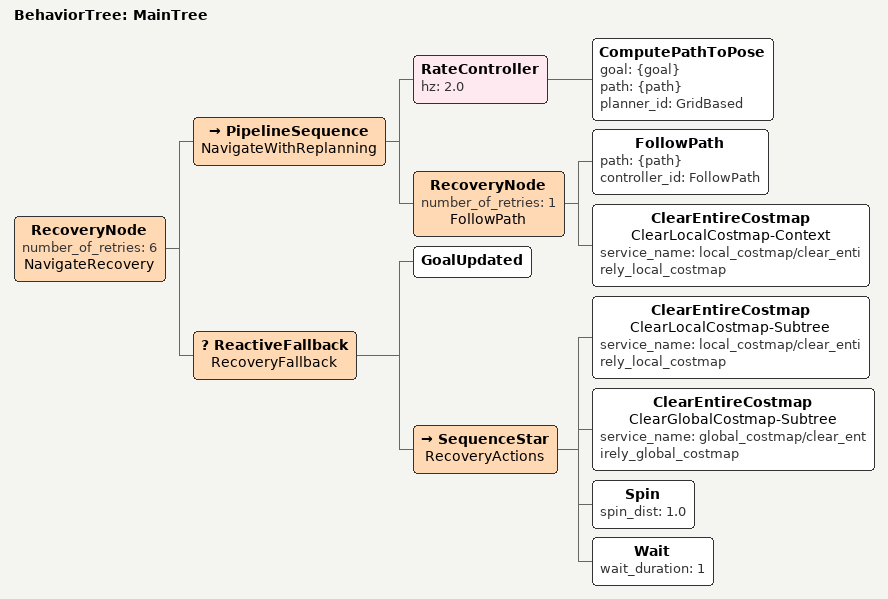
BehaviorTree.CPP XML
<!--
  This Behavior Tree replans the global path periodically at 1 Hz and it also has
  recovery actions.
-->
<root main_tree_to_execute="MainTree">
    <BehaviorTree ID="MainTree">
        <RecoveryNode number_of_retries="6" name="NavigateRecovery">
            <PipelineSequence name="NavigateWithReplanning">
                <RateController hz="2.0">
                    <ComputePathToPose goal="{goal}" path="{path}" planner_id="GridBased" />
                </RateController>
                <RecoveryNode number_of_retries="1" name="FollowPath">
                    <FollowPath path="{path}" controller_id="FollowPath" />
                    <ClearEntireCostmap name="ClearLocalCostmap-Context" service_name="local_costmap/clear_entirely_local_costmap" />
                </RecoveryNode>
            </PipelineSequence>
            <ReactiveFallback name="RecoveryFallback">
                <GoalUpdated />
                <SequenceStar name="RecoveryActions">
                    <ClearEntireCostmap name="ClearLocalCostmap-Subtree" service_name="local_costmap/clear_entirely_local_costmap" />
                    <ClearEntireCostmap name="ClearGlobalCostmap-Subtree" service_name="global_costmap/clear_entirely_global_costmap" />
                    <Spin spin_dist="1.0" />
                    <Wait wait_duration="1" />
                </SequenceStar>
            </ReactiveFallback>
        </RecoveryNode>
    </BehaviorTree>
</root>
